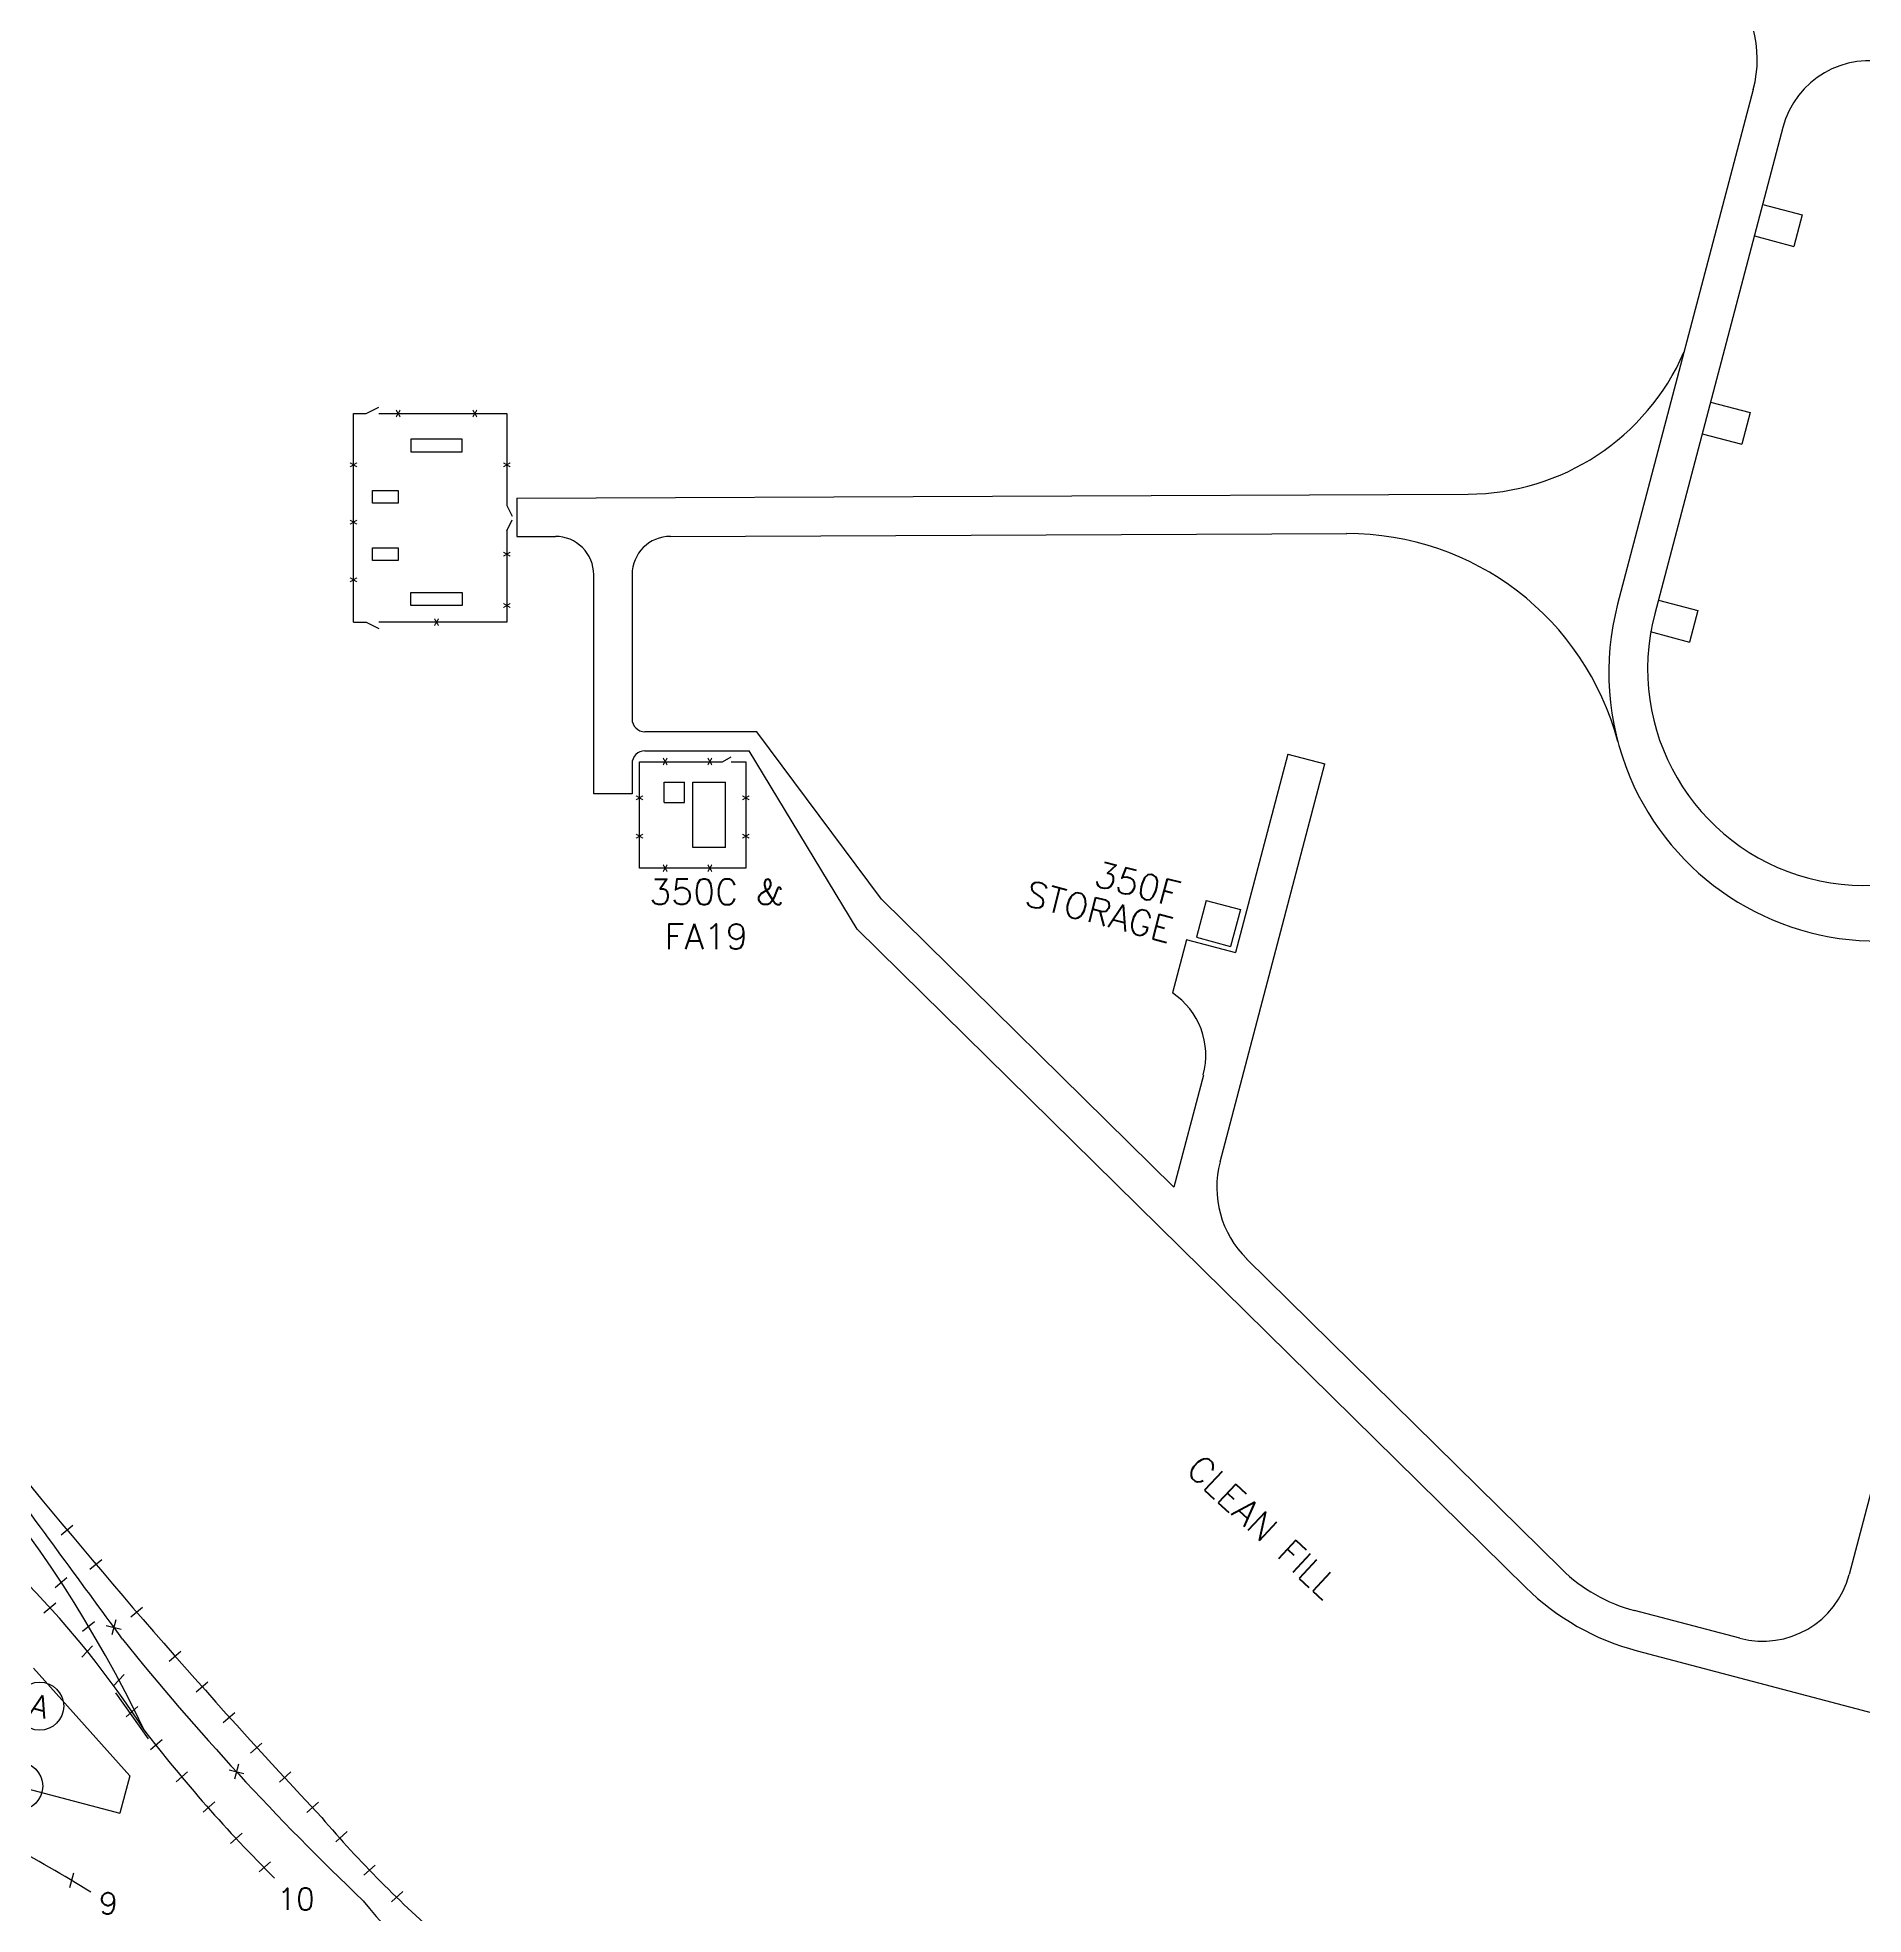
# Model space of a CAD drawing. Extents: x -16413 to 78405, y -232 to 83089.
# Drawn here: x 46664 to 57374, y 32613 to 43623 of the extents above; entities that cross this region are included whole.
import ezdxf
from ezdxf.enums import TextEntityAlignment as Align

# ---------------------------------------------------------------- set-up
doc = ezdxf.new("R2010")
doc.units = 0
doc.header["$LTSCALE"] = 350
doc.header["$MEASUREMENT"] = 0
doc.layers.add('BACKGROUND', color=7, linetype='CONTINUOUS')
doc.styles.add('SIMPLEX', font='SIMPLEX')

msp = doc.modelspace()

# ---------------------------------------------------------------- linework, layer by layer
at = {"layer": 'BACKGROUND'}
for p, q in [((56728, 43318), (55932, 40299)), ((56902, 43095), (56150, 40242)), ((56783, 42644), (57015, 42583)), ((57015, 42583), (56966, 42397)), ((56734, 42459), (56966, 42397)), ((59357, 42448), (57290, 34607)), ((48516, 40193), (48516, 41417)), ((48516, 41417), (48591, 41417)), ((48591, 41417), (48666, 41455)), ((48666, 41417), (49416, 41417)), ((49416, 41417), (49416, 40879)), ((56477, 41484), (56709, 41423)), ((56709, 41423), (56660, 41237)), ((56428, 41298), (56660, 41237)), ((48854, 41267), (48854, 41192)), ((49154, 41267), (48854, 41267)), ((48854, 41192), (49154, 41192)), ((49154, 41192), (49154, 41267)), ((48629, 40967), (48779, 40967)), ((48629, 40892), (48629, 40967)), ((48779, 40967), (48779, 40892)), ((48779, 40892), (48629, 40892)), ((49416, 40879), (49448, 40816)), ((49476, 40922), (55056, 40945)), ((49476, 40922), (49476, 40697)), ((49416, 40729), (49448, 40793)), ((48629, 40555), (48629, 40630)), ((48629, 40630), (48779, 40630)), ((48779, 40630), (48779, 40555)), ((49416, 40729), (49416, 40193)), ((49476, 40697), (49701, 40697)), ((50376, 40697), (54343, 40713)), ((48779, 40555), (48629, 40555)), ((49926, 39187), (49926, 40472)), ((50151, 40472), (50151, 39621)), ((48854, 40367), (49154, 40367)), ((48854, 40292), (48854, 40367)), ((49154, 40367), (49154, 40292)), ((56171, 40323), (56403, 40262)), ((48516, 40193), (48591, 40193)), ((48591, 40193), (48666, 40156)), ((49416, 40193), (48666, 40193)), ((49154, 40292), (48854, 40292)), ((56403, 40262), (56354, 40077)), ((56122, 40138), (56354, 40077)), ((50882, 39551), (50226, 39551)), ((51614, 38568), (50882, 39551)), ((50226, 39439), (50838, 39439)), ((51471, 38393), (50838, 39439)), ((53998, 39419), (53691, 38255)), ((53998, 39419), (54215, 39362)), ((50151, 39364), (50151, 39187)), ((50195, 39375), (50682, 39375)), ((50195, 38751), (50195, 39375)), ((50682, 39375), (50733, 39403)), ((50733, 39375), (50819, 39375)), ((50819, 39375), (50819, 38751)), ((53600, 37028), (54215, 39362)), ((50339, 39135), (50339, 39255)), ((50339, 39255), (50459, 39255)), ((50459, 39135), (50459, 39255)), ((50507, 38871), (50507, 39255)), ((50507, 39255), (50699, 39255)), ((50699, 38871), (50699, 39255)), ((50151, 39187), (49926, 39187)), ((50339, 39135), (50459, 39135)), ((50699, 38871), (50507, 38871)), ((50819, 38751), (50195, 38751)), ((53329, 36880), (51614, 38568)), ((53518, 38561), (53461, 38345)), ((53518, 38561), (53719, 38508)), ((53719, 38508), (53662, 38292)), ((55393, 34532), (51471, 38393)), ((53403, 38330), (53321, 38019)), ((53693, 38254), (53403, 38330)), ((53461, 38345), (53662, 38292)), ((53502, 37537), (53329, 36880)), ((55605, 34639), (53756, 36459)), ((46802, 34839), (46871, 34897)), ((46971, 34638), (47040, 34696)), ((46767, 34532), (46836, 34590)), ((46701, 34383), (46770, 34441)), ((47210, 34359), (47279, 34416)), ((56649, 34233), (56031, 34396)), ((46928, 34275), (46997, 34332)), ((47067, 34308), (47154, 34286)), ((47122, 34341), (47099, 34254)), ((46986, 34189), (46924, 34123)), ((47436, 34099), (47504, 34158)), ((56047, 34159), (63763, 32126)), ((46640, 34057), (47205, 33426)), ((47171, 34020), (47109, 33955)), ((47314, 33643), (47122, 33914)), ((47595, 33919), (47662, 33978)), ((47184, 33772), (47251, 33832)), ((47753, 33739), (47821, 33798)), ((47326, 33581), (47394, 33640)), ((47912, 33559), (47979, 33618)), ((47842, 33494), (47819, 33407)), ((46416, 33400), (47147, 33208)), ((47205, 33426), (47147, 33208)), ((47476, 33391), (47543, 33450)), ((47787, 33462), (47874, 33439)), ((48083, 33389), (48150, 33449)), ((47636, 33214), (47703, 33273)), ((48244, 33211), (48312, 33271)), ((47795, 33029), (47863, 33089)), ((48413, 33040), (48480, 33100)), ((47964, 32863), (48031, 32922)), ((46874, 32856), (46852, 32769)), ((48577, 32844), (48644, 32903)), ((48739, 32688), (48806, 32747))]:
    msp.add_line(p, q, dxfattribs=at)
for centre in [(46676, 33835), (46553, 33366)]:
    msp.add_circle(centre, 141, dxfattribs=at)
for centre, radius, start, end in [((56055, 43495), 696, 345.2376, 45.2374), ((57409, 42962), 525, 75.2376, 165.2376), ((55050, 42332), 1387, 270.2376, 336.3977), ((49701, 40472), 225, 359.9999, 90.0001), ((50376, 40472), 225, 90, 180), ((54349, 39075), 1638, 14.8359, 90.2376), ((57455, 39898), 1575, 165.2376, 202.8221), ((57377, 39919), 1269, 165.2376, 345.2376), ((50226, 39626), 75, 179.9997, 270.0003), ((50226, 39364), 75, 89.9998, 180.0002), ((57455, 39898), 1575, 202.8221, 270.4473), ((53076, 37652), 441, 344.9608, 56.292), ((54169, 36878), 588, 165.2376, 225.4407), ((40624, 30526), 7379, 25.495, 55.4136), ((42665, 30701), 5509, 33.0112, 77.9281), ((76393, 59546), 38504, 218.832, 223.2144), ((484503, 355568), 542704, 216.16908, 216.30678), ((56274, 35318), 954, 225.4407, 255.2376), ((56783, 34741), 525, 255.2376, 345.2376), ((56420, 35575), 1464, 225.4407, 255.2376), ((59626, 44283), 16015, 218.8921, 226.3564), ((54167, 38981), 8675, 217.4864, 225.1938), ((42357, 25323), 8741, 58.098, 65.513), ((53494, 37588), 6788, 220.4818, 229.0901), ((53517, 36797), 6425, 219.6878, 228.3112)]:
    msp.add_arc(centre, radius, start, end, dxfattribs=at)

# ---------------------------------------------------------------- texts
at = {"layer": 'BACKGROUND', "style": 'SIMPLEX'}
for p in [(48779, 41398), (49229, 41398), (49004, 40174), (50345, 39356), (50607, 39356), (50345, 38732), (50607, 38732)]:
    msp.add_text('X', height=39, dxfattribs=at).set_placement(p, align=Align.CENTER)
for p in [(48536, 41117), (49436, 41117), (48536, 40780), (49436, 40592), (48536, 40442), (49436, 40292), (50214, 39164), (50838, 39164), (50214, 38939), (50838, 38939)]:
    msp.add_text('X', height=39, rotation=90, dxfattribs=at).set_placement(p, align=Align.CENTER)
for s, rotation, p in [('350F', 345.2376, (53338, 38521)), ('STORAGE', 345.2376, (53298, 38311)), ('CLEAN FILL', 316.9531, (54205, 34453))]:
    msp.add_text(s, height=150, rotation=rotation, dxfattribs=at).set_placement(p, align=Align.RIGHT)
for s, p in [('350C &', (51043, 38537)), ('FA19', (50830, 38275))]:
    msp.add_text(s, height=150, dxfattribs=at).set_placement(p, align=Align.RIGHT)
msp.add_text('A', height=128, rotation=345, dxfattribs=at).set_placement((46676, 33835), align=Align.MIDDLE)
for s, p in [('9', (47080, 32678)), ('10', (48180, 32704))]:
    msp.add_text(s, height=128, dxfattribs=at).set_placement(p, align=Align.MIDDLE)

doc.saveas('drawing.dxf')
